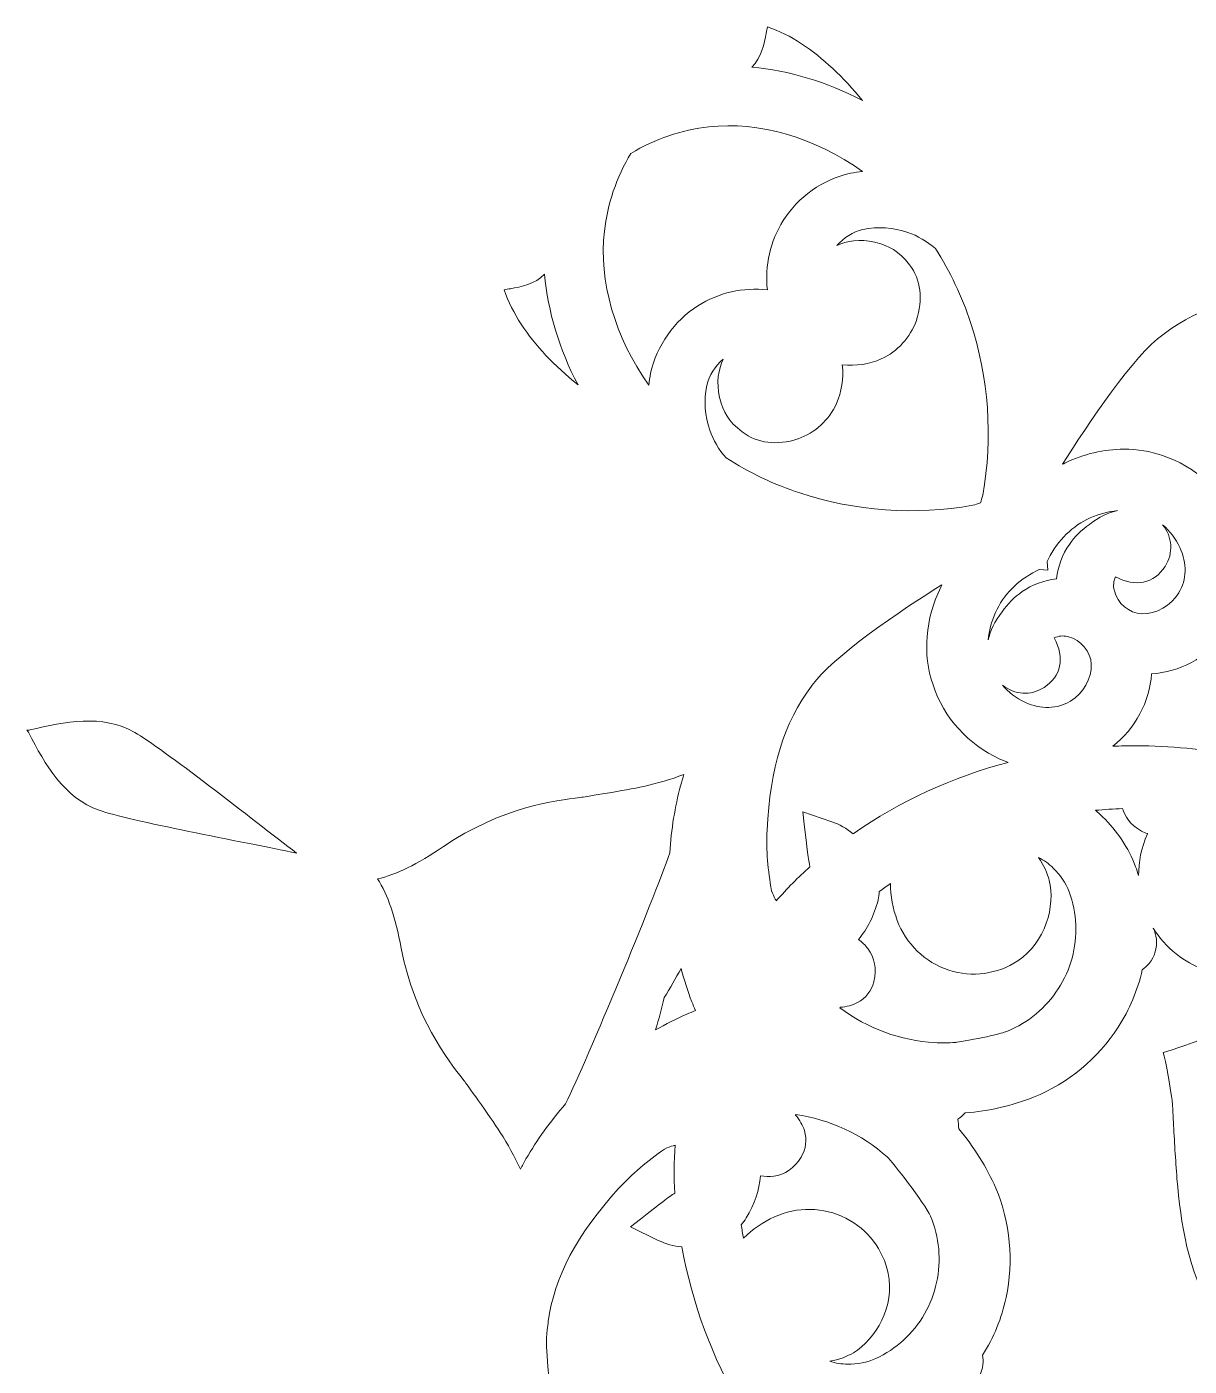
# Model space of a CAD drawing. Header units: millimetres. Extents: x -880 to 1612, y -870 to 417.
# Drawn here: x -211 to -61, y 130.6 to 303.4 of the extents above; entities that cross this region are included whole.
import ezdxf

# ---------------------------------------------------------------- set-up
doc = ezdxf.new("R2010")
doc.units = ezdxf.units.MM
doc.header["$MEASUREMENT"] = 0
doc.layers.add('Layer 5', color=7, linetype='Continuous')

msp = doc.modelspace()

# ---------------------------------------------------------------- linework, layer by layer
at = {"layer": 'Layer 5', "lineweight": 0}
for points, knots in [([(-115.58, 302.61), (-115.54, 302.9), (-115.48, 303.17), (-115.42, 303.43), (-113.9, 302.91), (-112.42, 302.17), (-111.02, 301.25), (-108.25, 299.41), (-105.65, 296.99), (-103.16, 293.91), (-107.76, 296.33), (-112.66, 297.8), (-117.44, 298.22), (-116.21, 299.46), (-115.79, 301.26), (-115.58, 302.61)], [0, 0, 0, 0, 1, 1, 1, 2, 2, 2, 3, 3, 3, 4, 4, 4, 5, 5, 5, 5]), ([(-130.48, 258.73), (-130.59, 258.22), (-130.67, 257.72), (-130.73, 257.21), (-135.12, 263.43), (-137.2, 270.6), (-136.45, 277.07), (-136.07, 280.53), (-134.89, 283.99), (-133.04, 287.09), (-129.93, 288.95), (-126.46, 290.13), (-122.98, 290.51), (-116.53, 291.26), (-109.37, 289.18), (-103.15, 284.78), (-103.67, 284.72), (-104.19, 284.64), (-104.71, 284.53), (-108.27, 283.74), (-111.42, 281.52), (-113.38, 278.44), (-115.06, 275.79), (-115.78, 272.59), (-115.42, 269.48), (-118.53, 269.84), (-121.72, 269.13), (-124.38, 267.44), (-127.46, 265.48), (-129.68, 262.31), (-130.48, 258.73)], [0, 0, 0, 0, 1, 1, 1, 2, 2, 2, 3, 3, 3, 4, 4, 4, 5, 5, 5, 6, 6, 6, 7, 7, 7, 8, 8, 8, 9, 9, 9, 10, 10, 10, 10]), ([(-111.23, 243.28), (-114.58, 244.37), (-117.78, 245.9), (-120.75, 247.8), (-121.69, 248.89), (-122.42, 250.12), (-122.85, 251.37), (-122.85, 251.37), (-122.85, 251.38), (-122.85, 251.38), (-123.5, 253.21), (-123.63, 255.26), (-123.23, 257.14), (-122.92, 258.43), (-122.16, 259.65), (-121.13, 260.53), (-121.76, 259.23), (-122.01, 257.56), (-121.59, 255.61), (-121.59, 255.61), (-121.55, 255.47), (-121.55, 255.47), (-121.09, 253.75), (-120.49, 252.56), (-118.66, 251.15), (-116.77, 249.69), (-114.17, 249.37), (-111.51, 250.26), (-111.51, 250.26), (-111.46, 250.27), (-111.46, 250.27), (-109.28, 251.04), (-107.47, 252.7), (-106.51, 254.82), (-105.84, 256.32), (-105.58, 258.03), (-105.76, 259.82), (-103.97, 259.64), (-102.26, 259.89), (-100.74, 260.58), (-98.63, 261.53), (-96.99, 263.34), (-96.21, 265.53), (-96.21, 265.53), (-96.2, 265.57), (-96.2, 265.57), (-95.31, 268.22), (-95.63, 270.83), (-97.09, 272.72), (-98.5, 274.55), (-99.7, 275.14), (-101.44, 275.61), (-101.44, 275.61), (-101.58, 275.65), (-101.58, 275.65), (-103.52, 276.07), (-105.17, 275.82), (-106.47, 275.19), (-105.59, 276.22), (-104.38, 276.98), (-103.1, 277.28), (-101.21, 277.69), (-99.15, 277.55), (-97.3, 276.9), (-96.06, 276.47), (-94.83, 275.75), (-93.75, 274.81), (-91.84, 271.84), (-90.32, 268.63), (-89.22, 265.28), (-86.86, 258.16), (-86.32, 250.45), (-87.63, 242.98), (-87.73, 242.65), (-87.84, 242.32), (-87.93, 241.99), (-88.27, 241.89), (-88.59, 241.79), (-88.92, 241.69), (-96.39, 240.37), (-104.1, 240.92), (-111.23, 243.28)], [0, 0, 0, 0, 1, 1, 1, 2, 2, 2, 3, 3, 3, 4, 4, 4, 5, 5, 5, 6, 6, 6, 7, 7, 7, 8, 8, 8, 9, 9, 9, 10, 10, 10, 11, 11, 11, 12, 12, 12, 13, 13, 13, 14, 14, 14, 15, 15, 15, 16, 16, 16, 17, 17, 17, 18, 18, 18, 19, 19, 19, 20, 20, 20, 21, 21, 21, 22, 22, 22, 23, 23, 23, 24, 24, 24, 25, 25, 25, 26, 26, 26, 27, 27, 27, 27]), ([(-147.19, 265.06), (-148.11, 266.48), (-148.85, 267.96), (-149.38, 269.47), (-149.12, 269.54), (-148.84, 269.6), (-148.56, 269.64), (-147.2, 269.85), (-145.4, 270.26), (-144.16, 271.5), (-143.74, 266.71), (-142.27, 261.81), (-139.85, 257.22), (-142.93, 259.71), (-145.35, 262.3), (-147.19, 265.06)], [0, 0, 0, 0, 1, 1, 1, 2, 2, 2, 3, 3, 3, 4, 4, 4, 5, 5, 5, 5]), ([(-64.4, 263.69), (-64.4, 263.69), (-64.25, 263.8), (-64.25, 263.8), (-59.63, 267.33), (-53.73, 269.15), (-45.7, 269.51), (-43.13, 269.63), (-40.51, 269.44), (-37.9, 268.94), (-37.47, 268.8), (-37.1, 268.63), (-36.79, 268.44), (-36.79, 268.44), (-36.7, 268.39), (-36.7, 268.39), (-36.67, 268.37), (-36.63, 268.35), (-36.59, 268.33), (-38.17, 266.96), (-39.64, 265.51), (-40.97, 263.99), (-41.8, 264.16), (-43.37, 264.38), (-46.51, 264.74), (-46.51, 264.74), (-48.09, 264.92), (-48.09, 264.92), (-48.09, 264.92), (-46.8, 261.19), (-46.8, 261.19), (-46.46, 260.2), (-45.93, 259.26), (-45.24, 258.44), (-49.48, 252.28), (-52.57, 245.57), (-54.46, 238.42), (-54.59, 238.78), (-54.73, 239.15), (-54.89, 239.52), (-56.68, 243.53), (-60.26, 246.74), (-64.44, 248.11), (-66.02, 248.66), (-67.71, 248.93), (-69.43, 248.93), (-72, 248.93), (-74.63, 248.32), (-77.07, 247.12), (-77.16, 247.08), (-77.25, 247.03), (-77.35, 246.98), (-74.16, 252.1), (-68.05, 261.2), (-64.4, 263.69)], [0, 0, 0, 0, 1, 1, 1, 2, 2, 2, 3, 3, 3, 4, 4, 4, 5, 5, 5, 6, 6, 6, 7, 7, 7, 8, 8, 8, 9, 9, 9, 10, 10, 10, 11, 11, 11, 12, 12, 12, 13, 13, 13, 14, 14, 14, 15, 15, 15, 16, 16, 16, 17, 17, 17, 18, 18, 18, 18]), ([(-70.19, 174.34), (-68.72, 176.61), (-67.66, 179.11), (-67.06, 181.76), (-66.73, 181.99), (-66.43, 182.27), (-66.18, 182.58), (-65.47, 183.45), (-65.13, 184.59), (-65.25, 185.7), (-65.3, 186.2), (-65.44, 186.69), (-65.66, 187.13), (-64.88, 185.87), (-63.89, 184.75), (-62.71, 183.81), (-61.52, 182.86), (-60.35, 182.29), (-59.58, 181.97), (-58.34, 181.47), (-56.37, 180.91), (-53.98, 181.07), (-52.31, 181.17), (-49.12, 181.73), (-46.56, 184.35), (-44.27, 186.63), (-43.08, 190.01), (-43.44, 193.17), (-43.53, 194.41), (-43.9, 195.65), (-44.49, 196.77), (-44.49, 196.77), (-41.55, 195.61), (-41.55, 195.61), (-41.55, 195.61), (-42.71, 198.54), (-42.71, 198.54), (-41.59, 197.96), (-40.36, 197.59), (-39.11, 197.49), (-35.95, 197.14), (-32.57, 198.33), (-30.3, 200.61), (-27.67, 203.18), (-27.11, 206.35), (-27.02, 208.01), (-26.86, 210.42), (-27.42, 212.41), (-27.92, 213.65), (-28.23, 214.41), (-28.81, 215.58), (-29.77, 216.79), (-30.7, 217.96), (-31.82, 218.94), (-33.08, 219.72), (-32.63, 219.5), (-32.14, 219.35), (-31.64, 219.3), (-30.52, 219.19), (-29.39, 219.53), (-28.53, 220.23), (-28.21, 220.49), (-27.94, 220.78), (-27.71, 221.11), (-25.05, 221.72), (-22.56, 222.77), (-20.29, 224.24), (-16.26, 226.84), (-13.05, 230.71), (-11.25, 235.16), (-10.16, 237.92), (-9.48, 240.88), (-9.23, 243.95), (-8.94, 244.25), (-8.67, 244.57), (-8.41, 244.89), (-8, 244.85), (-7.58, 244.82), (-7.17, 244.81), (-4.82, 242.81), (-2.24, 241.2), (0.5, 240.01), (4.9, 238.14), (9.9, 237.67), (14.59, 238.69), (17.23, 239.26), (19.74, 240.28), (22.05, 241.72), (22.44, 241.65), (22.85, 241.64), (23.25, 241.68), (24.36, 241.79), (25.41, 242.36), (26.11, 243.23), (26.43, 243.62), (26.67, 244.06), (26.83, 244.53), (26.49, 243.08), (26.4, 241.6), (26.57, 240.1), (26.74, 238.58), (27.16, 237.35), (27.48, 236.58), (28, 235.36), (29, 233.57), (30.81, 231.99), (32.04, 230.9), (34.64, 229.06), (38.25, 229.06), (38.25, 229.06), (38.38, 229.06), (38.38, 229.06), (39.27, 229.06), (40.17, 229.18), (41.04, 229.41), (39.98, 228.7), (38.91, 227.99), (37.86, 227.26), (33.05, 223.91), (28.2, 220.07), (25.38, 214.73), (23.91, 211.97), (23.13, 208.96), (23.04, 205.77), (21.39, 208.51), (19.23, 210.74), (16.6, 212.43), (11.52, 215.69), (5.42, 216.66), (-0.42, 217.22), (-2.95, 217.46), (-5.52, 217.62), (-8.03, 217.77), (-8.79, 217.82), (-9.57, 217.87), (-10.36, 217.92), (-10.36, 217.92), (-13.52, 218.52), (-14.65, 218.72), (-14.65, 218.72), (-15.07, 218.79), (-15.07, 218.79), (-15.07, 218.79), (-15.22, 218.39), (-15.22, 218.39), (-15.63, 217.32), (-16.73, 214.28), (-16.73, 214.28), (-17.07, 213.61), (-17.41, 212.94), (-17.75, 212.27), (-17.75, 212.27), (-17.78, 212.21), (-17.78, 212.21), (-18.92, 209.98), (-20.09, 207.69), (-21.18, 205.38), (-23.67, 200.07), (-25.95, 194.32), (-25.73, 188.29), (-25.61, 185.17), (-24.79, 182.17), (-23.27, 179.36), (-26.06, 180.91), (-29.05, 181.76), (-32.17, 181.91), (-38.2, 182.2), (-43.97, 179.98), (-49.31, 177.54), (-51.62, 176.48), (-53.94, 175.34), (-56.18, 174.22), (-56.86, 173.88), (-57.56, 173.53), (-58.27, 173.19), (-58.27, 173.19), (-62.35, 171.67), (-63.88, 171.23), (-63.88, 171.23), (-64.36, 171.1), (-64.36, 171.1), (-64.36, 171.1), (-64.24, 170.61), (-64.24, 170.61), (-63.87, 169.06), (-63.19, 164.75), (-63.19, 164.75), (-63.14, 163.98), (-63.1, 163.21), (-63.07, 162.45), (-63.07, 162.45), (-63.05, 162.12), (-63.05, 162.12), (-63.05, 162.12), (-63.05, 162.12), (-63.05, 162.12), (-62.92, 159.73), (-62.79, 157.26), (-62.59, 154.82), (-62.09, 148.98), (-61.19, 142.86), (-57.98, 137.75), (-56.32, 135.1), (-54.11, 132.92), (-51.39, 131.24), (-54.58, 131.19), (-57.6, 130.43), (-60.38, 129), (-65.74, 126.23), (-69.63, 121.43), (-73.03, 116.65), (-73.38, 116.16), (-73.73, 115.66), (-74.08, 115.16), (-74.08, 115.16), (-74.5, 114.66), (-75.16, 113.88), (-75.05, 114.48), (-75, 115.08), (-75, 115.67), (-74.96, 119.35), (-76.81, 121.99), (-77.91, 123.23), (-79.51, 125.05), (-81.3, 126.05), (-82.54, 126.58), (-83.3, 126.9), (-84.53, 127.32), (-86.06, 127.49), (-87.55, 127.66), (-89.04, 127.56), (-90.47, 127.22), (-90, 127.38), (-89.56, 127.63), (-89.17, 127.95), (-88.3, 128.65), (-87.73, 129.7), (-87.62, 130.81), (-87.58, 131.21), (-87.59, 131.62), (-87.67, 132.01), (-86.22, 134.31), (-85.2, 136.82), (-84.63, 139.46), (-83.62, 144.15), (-84.09, 149.16), (-85.96, 153.58), (-87.14, 156.31), (-88.75, 158.88), (-90.75, 161.23), (-90.76, 161.64), (-90.79, 162.05), (-90.84, 162.47), (-90.51, 162.73), (-90.2, 163), (-89.9, 163.28), (-86.82, 163.53), (-83.86, 164.21), (-81.08, 165.32), (-76.65, 167.11), (-72.78, 170.31), (-70.19, 174.34)], [0, 0, 0, 0, 1, 1, 1, 2, 2, 2, 3, 3, 3, 4, 4, 4, 5, 5, 5, 6, 6, 6, 7, 7, 7, 8, 8, 8, 9, 9, 9, 10, 10, 10, 11, 11, 11, 12, 12, 12, 13, 13, 13, 14, 14, 14, 15, 15, 15, 16, 16, 16, 17, 17, 17, 18, 18, 18, 19, 19, 19, 20, 20, 20, 21, 21, 21, 22, 22, 22, 23, 23, 23, 24, 24, 24, 25, 25, 25, 26, 26, 26, 27, 27, 27, 28, 28, 28, 29, 29, 29, 30, 30, 30, 31, 31, 31, 32, 32, 32, 33, 33, 33, 34, 34, 34, 35, 35, 35, 36, 36, 36, 37, 37, 37, 38, 38, 38, 39, 39, 39, 40, 40, 40, 41, 41, 41, 42, 42, 42, 43, 43, 43, 44, 44, 44, 45, 45, 45, 46, 46, 46, 47, 47, 47, 48, 48, 48, 49, 49, 49, 50, 50, 50, 51, 51, 51, 52, 52, 52, 53, 53, 53, 54, 54, 54, 55, 55, 55, 56, 56, 56, 57, 57, 57, 58, 58, 58, 59, 59, 59, 60, 60, 60, 61, 61, 61, 62, 62, 62, 63, 63, 63, 64, 64, 64, 65, 65, 65, 66, 66, 66, 67, 67, 67, 68, 68, 68, 69, 69, 69, 70, 70, 70, 71, 71, 71, 72, 72, 72, 73, 73, 73, 74, 74, 74, 75, 75, 75, 76, 76, 76, 77, 77, 77, 78, 78, 78, 79, 79, 79, 80, 80, 80, 81, 81, 81, 82, 82, 82, 83, 83, 83, 84, 84, 84, 85, 85, 85, 86, 86, 86, 87, 87, 87, 87]), ([(-85.99, 227.86), (-85.01, 230.1), (-83.14, 232.01), (-80.72, 233.22), (-80.72, 233.22), (-80.37, 233.4), (-80.37, 233.4), (-80.37, 233.4), (-79.26, 233.32), (-79.26, 233.32), (-79.26, 233.32), (-79.34, 234.43), (-79.34, 234.43), (-79.34, 234.43), (-79.17, 234.78), (-79.17, 234.78), (-77.95, 237.2), (-76.04, 239.07), (-73.78, 240.06), (-72.61, 240.58), (-71.4, 240.9), (-70.26, 241), (-71.44, 240.76), (-72.67, 240.19), (-73.88, 239.2), (-74.91, 238.51), (-75.8, 237.62), (-76.47, 236.64), (-77.37, 235.35), (-77.95, 233.8), (-78.13, 232.19), (-79.74, 232.01), (-81.28, 231.43), (-82.55, 230.55), (-83.56, 229.86), (-84.46, 228.96), (-85.14, 227.94), (-86.13, 226.73), (-86.7, 225.5), (-86.94, 224.32), (-86.84, 225.46), (-86.53, 226.66), (-85.99, 227.86)], [0, 0, 0, 0, 1, 1, 1, 2, 2, 2, 3, 3, 3, 4, 4, 4, 5, 5, 5, 6, 6, 6, 7, 7, 7, 8, 8, 8, 9, 9, 9, 10, 10, 10, 11, 11, 11, 12, 12, 12, 13, 13, 13, 14, 14, 14, 14]), ([(-64.44, 239.17), (-63.49, 238.38), (-62.72, 237.38), (-62.23, 236.25), (-62.23, 236.25), (-62.19, 236.16), (-62.19, 236.16), (-61.28, 234.24), (-61.33, 232.05), (-62.34, 230.44), (-62.34, 230.44), (-62.37, 230.39), (-62.37, 230.39), (-63.36, 228.72), (-65.29, 227.64), (-67.15, 227.7), (-68.73, 227.75), (-70.31, 229.07), (-70.67, 230.65), (-70.67, 230.65), (-70.7, 230.76), (-70.7, 230.76), (-70.84, 231.31), (-70.77, 231.93), (-70.51, 232.47), (-67.94, 231.09), (-65.56, 231.58), (-64.13, 233.8), (-63.02, 235.51), (-63.17, 237.62), (-64.44, 239.17)], [0, 0, 0, 0, 1, 1, 1, 2, 2, 2, 3, 3, 3, 4, 4, 4, 5, 5, 5, 6, 6, 6, 7, 7, 7, 8, 8, 8, 9, 9, 9, 10, 10, 10, 10]), ([(-115.46, 199.76), (-115.09, 207.79), (-113.28, 213.69), (-109.73, 218.33), (-109.73, 218.33), (-109.64, 218.46), (-109.64, 218.46), (-107.19, 222.04), (-98.05, 228.24), (-92.91, 231.44), (-92.96, 231.34), (-93.01, 231.24), (-93.06, 231.14), (-95.06, 227.07), (-95.43, 222.46), (-94.06, 218.51), (-92.69, 214.31), (-89.46, 210.74), (-85.43, 208.94), (-85.08, 208.78), (-84.72, 208.64), (-84.37, 208.51), (-91.52, 206.63), (-98.23, 203.54), (-104.38, 199.3), (-105.2, 199.99), (-106.14, 200.52), (-107.13, 200.86), (-107.13, 200.86), (-110.87, 202.14), (-110.87, 202.14), (-110.87, 202.14), (-110.69, 200.56), (-110.69, 200.56), (-110.32, 197.43), (-110.09, 195.86), (-109.93, 195.04), (-111.45, 193.7), (-112.9, 192.23), (-114.27, 190.65), (-114.29, 190.69), (-114.32, 190.73), (-114.34, 190.77), (-114.34, 190.77), (-114.4, 190.87), (-114.4, 190.87), (-114.58, 191.16), (-114.74, 191.53), (-114.88, 191.96), (-115.38, 194.57), (-115.57, 197.19), (-115.46, 199.76)], [0, 0, 0, 0, 1, 1, 1, 2, 2, 2, 3, 3, 3, 4, 4, 4, 5, 5, 5, 6, 6, 6, 7, 7, 7, 8, 8, 8, 9, 9, 9, 10, 10, 10, 11, 11, 11, 12, 12, 12, 13, 13, 13, 14, 14, 14, 15, 15, 15, 16, 16, 16, 17, 17, 17, 17]), ([(-78.42, 224.57), (-77.9, 224.83), (-77.26, 224.9), (-76.69, 224.75), (-76.69, 224.75), (-76.58, 224.72), (-76.58, 224.72), (-75.01, 224.37), (-73.69, 222.79), (-73.65, 221.19), (-73.59, 219.34), (-74.66, 217.42), (-76.34, 216.42), (-76.34, 216.42), (-76.39, 216.39), (-76.39, 216.39), (-78, 215.39), (-80.19, 215.33), (-82.12, 216.25), (-82.12, 216.25), (-82.21, 216.29), (-82.21, 216.29), (-83.33, 216.78), (-84.33, 217.55), (-85.11, 218.5), (-83.56, 217.23), (-81.45, 217.07), (-79.74, 218.18), (-77.52, 219.62), (-77.03, 222), (-78.42, 224.57)], [0, 0, 0, 0, 1, 1, 1, 2, 2, 2, 3, 3, 3, 4, 4, 4, 5, 5, 5, 6, 6, 6, 7, 7, 7, 8, 8, 8, 9, 9, 9, 10, 10, 10, 10]), ([(-65.87, 219.93), (-62.27, 220.17), (-58.86, 222.01), (-56.53, 224.92), (-56.68, 221.75), (-56.59, 218.55), (-56.27, 215.38), (-56.07, 213.4), (-55.78, 211.41), (-55.39, 209.45), (-57.36, 209.83), (-59.34, 210.13), (-61.32, 210.33), (-63.49, 210.55), (-65.67, 210.66), (-67.85, 210.66), (-68.86, 210.66), (-69.86, 210.63), (-70.87, 210.59), (-67.95, 212.91), (-66.12, 216.32), (-65.87, 219.93)], [0, 0, 0, 0, 1, 1, 1, 2, 2, 2, 3, 3, 3, 4, 4, 4, 5, 5, 5, 6, 6, 6, 7, 7, 7, 7]), ([(-201.6, 202.33), (-206.17, 203.95), (-208.6, 208.24), (-210.69, 212.31), (-210.76, 212.45), (-210.85, 212.56), (-210.95, 212.66), (-210.81, 212.65), (-210.67, 212.66), (-210.52, 212.7), (-206.07, 213.79), (-201.24, 214.77), (-197.02, 212.38), (-193.57, 210.42), (-181.71, 201.06), (-176.15, 196.81), (-183.01, 198.21), (-197.86, 201.01), (-201.6, 202.33)], [0, 0, 0, 0, 1, 1, 1, 2, 2, 2, 3, 3, 3, 4, 4, 4, 5, 5, 5, 6, 6, 6, 6]), ([(-154.53, 167.41), (-154.53, 167.41), (-154.69, 167.62), (-154.69, 167.62), (-156.57, 170.02), (-160.97, 175.64), (-162.65, 184.55), (-163.4, 188.53), (-164.39, 191.43), (-165.71, 193.48), (-163.33, 194), (-160.58, 195.35), (-157.22, 197.64), (-149.74, 202.75), (-142.66, 203.61), (-139.62, 203.98), (-139.62, 203.98), (-139.34, 204.01), (-139.34, 204.01), (-138.79, 204.1), (-133.86, 204.87), (-131.38, 205.42), (-129.62, 205.81), (-127.88, 206.32), (-126.19, 206.95), (-126.34, 206.47), (-126.48, 205.99), (-126.61, 205.51), (-127.35, 202.79), (-127.82, 199.88), (-128.02, 196.85), (-130.17, 190.64), (-138.57, 170.36), (-141.45, 164.45), (-143.44, 162.17), (-145.16, 159.78), (-146.56, 157.34), (-146.81, 156.9), (-147.05, 156.46), (-147.29, 156.02), (-148.04, 157.65), (-148.91, 159.25), (-149.88, 160.77), (-151.28, 162.98), (-154.38, 167.21), (-154.53, 167.41)], [0, 0, 0, 0, 1, 1, 1, 2, 2, 2, 3, 3, 3, 4, 4, 4, 5, 5, 5, 6, 6, 6, 7, 7, 7, 8, 8, 8, 9, 9, 9, 10, 10, 10, 11, 11, 11, 12, 12, 12, 13, 13, 13, 14, 14, 14, 15, 15, 15, 15]), ([(-69.6, 202.55), (-69.31, 201.68), (-68.67, 200.43), (-67.17, 199.65), (-66.92, 199.52), (-66.66, 199.41), (-66.4, 199.32), (-66.4, 199.32), (-66.4, 199.31), (-66.4, 199.31), (-67.22, 197.47), (-67.54, 195.63), (-67.54, 193.91), (-67.66, 194.29), (-67.78, 194.67), (-67.92, 195.04), (-68.86, 197.5), (-70.29, 199.67), (-72.18, 201.48), (-72.48, 201.78), (-72.79, 202.06), (-73.12, 202.33), (-71.95, 202.44), (-70.77, 202.51), (-69.6, 202.55)], [0, 0, 0, 0, 1, 1, 1, 2, 2, 2, 3, 3, 3, 4, 4, 4, 5, 5, 5, 6, 6, 6, 7, 7, 7, 8, 8, 8, 8]), ([(-102.45, 184.48), (-102.79, 184.92), (-103.2, 185.31), (-103.69, 185.64), (-102.51, 187.03), (-101.65, 188.76), (-101.14, 190.78), (-101.05, 191.13), (-101, 191.49), (-100.99, 191.87), (-100.51, 192.21), (-100.02, 192.55), (-99.54, 192.88), (-99.54, 191.26), (-99.25, 189.64), (-98.67, 188.13), (-97.58, 185.12), (-95.09, 182.72), (-92.01, 181.7), (-89, 180.74), (-85.76, 181.18), (-83.13, 182.9), (-79.55, 185.24), (-78.25, 190.04), (-79.07, 193.32), (-79.28, 194.15), (-79.74, 195.22), (-80.44, 196.25), (-79.74, 195.88), (-79.1, 195.41), (-78.54, 194.87), (-77.64, 194.01), (-76.94, 192.96), (-76.51, 191.83), (-76, 190.45), (-75.71, 189.01), (-75.65, 187.57), (-75.52, 184.68), (-76.31, 181.75), (-77.9, 179.3), (-79.46, 176.86), (-81.79, 174.92), (-84.46, 173.84), (-84.96, 173.64), (-86.61, 173.1), (-90.96, 172.42), (-91.01, 172.41), (-91.05, 172.4), (-91.1, 172.39), (-92.15, 172.32), (-93.03, 172.31), (-93.84, 172.36), (-98.22, 172.59), (-102.52, 174.18), (-106.07, 176.85), (-106.06, 176.87), (-106.05, 176.89), (-106.03, 176.91), (-105.2, 176.97), (-104.44, 177.17), (-103.81, 177.52), (-102.73, 178.1), (-101.99, 179.05), (-101.7, 180.21), (-101.7, 180.21), (-101.69, 180.25), (-101.69, 180.25), (-101.31, 181.87), (-101.57, 183.29), (-102.45, 184.48)], [0, 0, 0, 0, 1, 1, 1, 2, 2, 2, 3, 3, 3, 4, 4, 4, 5, 5, 5, 6, 6, 6, 7, 7, 7, 8, 8, 8, 9, 9, 9, 10, 10, 10, 11, 11, 11, 12, 12, 12, 13, 13, 13, 14, 14, 14, 15, 15, 15, 16, 16, 16, 17, 17, 17, 18, 18, 18, 19, 19, 19, 20, 20, 20, 21, 21, 21, 22, 22, 22, 23, 23, 23, 23]), ([(-124.7, 176.5), (-125.09, 176.34), (-125.47, 176.18), (-125.83, 176.02), (-127.19, 175.42), (-128.53, 174.74), (-129.84, 173.99), (-129.44, 175.37), (-129.06, 176.76), (-128.72, 178.16), (-127.97, 179.39), (-127.25, 180.64), (-126.56, 181.9), (-126.17, 180.44), (-125.7, 179.01), (-125.17, 177.63), (-125.02, 177.26), (-124.87, 176.88), (-124.7, 176.5)], [0, 0, 0, 0, 1, 1, 1, 2, 2, 2, 3, 3, 3, 4, 4, 4, 5, 5, 5, 6, 6, 6, 6]), ([(-118.15, 149.73), (-117.07, 151.53), (-116.46, 153.35), (-116.31, 155.17), (-115.73, 155.06), (-115.16, 155.04), (-114.61, 155.12), (-113.15, 155.33), (-111.97, 156.15), (-111.08, 157.57), (-111.08, 157.57), (-111.06, 157.61), (-111.06, 157.61), (-110.45, 158.63), (-110.3, 159.83), (-110.65, 161), (-110.86, 161.69), (-111.25, 162.37), (-111.8, 163), (-111.79, 163.02), (-111.79, 163.05), (-111.78, 163.07), (-107.38, 162.45), (-103.22, 160.53), (-99.98, 157.62), (-99.31, 156.98), (-95.14, 151.69), (-94.38, 149.94), (-93.25, 147.27), (-92.97, 144.24), (-93.6, 141.4), (-94.2, 138.56), (-95.72, 135.92), (-97.87, 133.97), (-98.92, 133), (-100.13, 132.2), (-101.45, 131.59), (-102.55, 131.09), (-103.84, 130.83), (-105.08, 130.86), (-105.85, 130.87), (-106.62, 131), (-107.38, 131.23), (-106.15, 131.46), (-105.06, 131.89), (-104.33, 132.33), (-101.43, 134.08), (-98.96, 138.38), (-99.83, 142.56), (-100.48, 145.65), (-102.47, 148.25), (-105.3, 149.71), (-108.17, 151.16), (-111.61, 151.22), (-114.51, 149.87), (-115.99, 149.2), (-117.34, 148.26), (-118.49, 147.11), (-118.61, 147.69), (-118.71, 148.28), (-118.8, 148.86), (-118.55, 149.13), (-118.33, 149.42), (-118.15, 149.73)], [0, 0, 0, 0, 1, 1, 1, 2, 2, 2, 3, 3, 3, 4, 4, 4, 5, 5, 5, 6, 6, 6, 7, 7, 7, 8, 8, 8, 9, 9, 9, 10, 10, 10, 11, 11, 11, 12, 12, 12, 13, 13, 13, 14, 14, 14, 15, 15, 15, 16, 16, 16, 17, 17, 17, 18, 18, 18, 19, 19, 19, 20, 20, 20, 21, 21, 21, 21]), ([(-118.82, 125.33), (-119.17, 125.5), (-119.53, 125.65), (-119.9, 125.8), (-124.01, 127.37), (-128.81, 127.11), (-132.73, 125.13), (-136.51, 123.29), (-139.51, 119.78), (-140.96, 115.49), (-140.99, 115.4), (-141.03, 115.3), (-141.06, 115.2), (-142.42, 121.07), (-144.54, 131.83), (-143.72, 136.17), (-143.72, 136.17), (-143.69, 136.35), (-143.69, 136.35), (-142.92, 142.12), (-140.03, 147.57), (-134.61, 153.51), (-132.88, 155.41), (-130.89, 157.13), (-128.69, 158.62), (-128.29, 158.82), (-127.91, 158.97), (-127.56, 159.05), (-127.56, 159.05), (-127.46, 159.08), (-127.46, 159.08), (-127.42, 159.09), (-127.37, 159.1), (-127.33, 159.11), (-127.48, 157.03), (-127.49, 154.96), (-127.37, 152.95), (-128.07, 152.48), (-129.34, 151.53), (-131.81, 149.56), (-131.81, 149.56), (-133.06, 148.58), (-133.06, 148.58), (-133.06, 148.58), (-129.5, 146.84), (-129.5, 146.84), (-128.56, 146.38), (-127.52, 146.09), (-126.46, 146), (-125.1, 138.65), (-122.54, 131.72), (-118.82, 125.33)], [0, 0, 0, 0, 1, 1, 1, 2, 2, 2, 3, 3, 3, 4, 4, 4, 5, 5, 5, 6, 6, 6, 7, 7, 7, 8, 8, 8, 9, 9, 9, 10, 10, 10, 11, 11, 11, 12, 12, 12, 13, 13, 13, 14, 14, 14, 15, 15, 15, 16, 16, 16, 17, 17, 17, 17])]:
    msp.add_open_spline(points, degree=3, knots=knots, dxfattribs=at)

doc.saveas('drawing.dxf')
